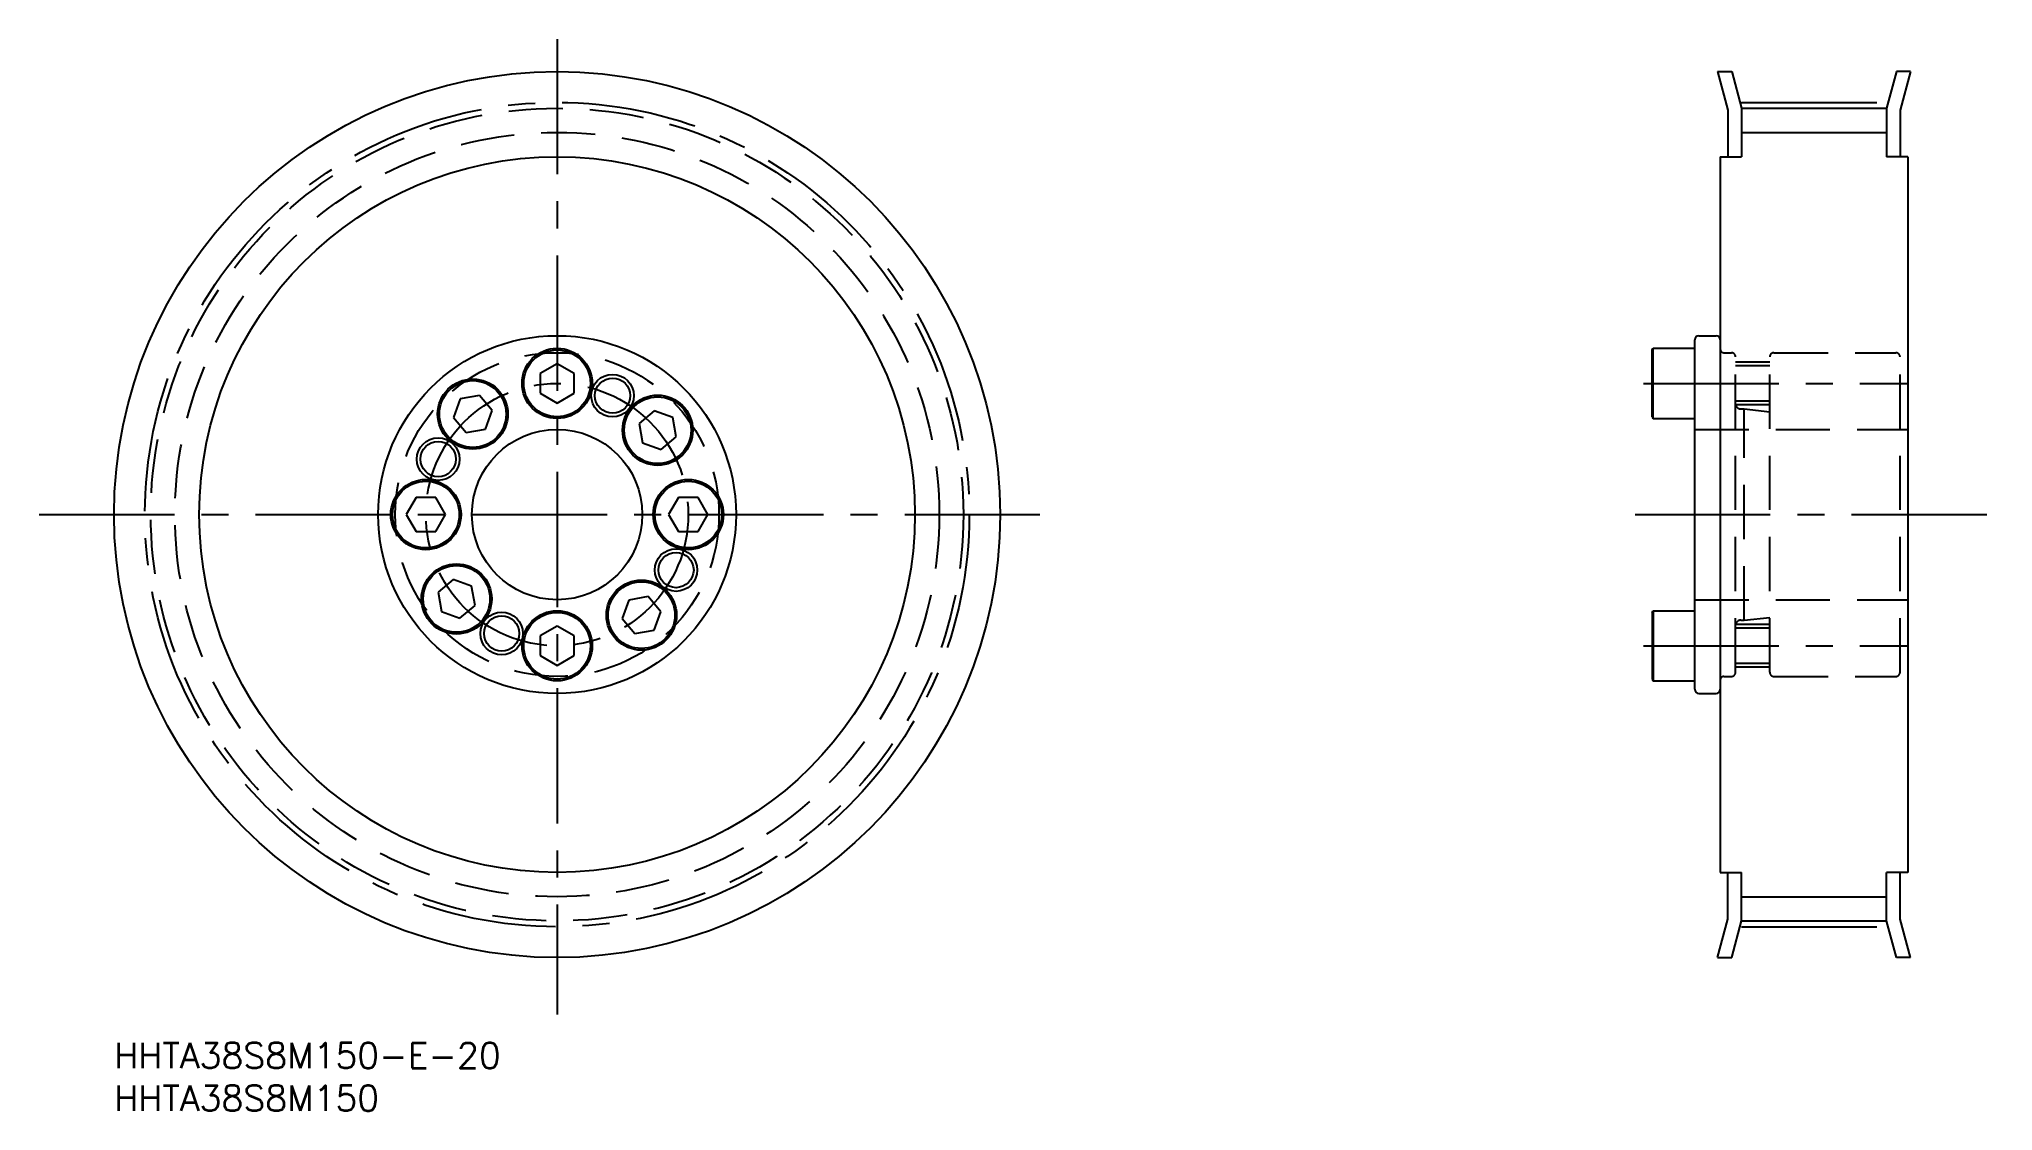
# Model space of a CAD drawing. Extents: x -9 to 221, y -8 to 118.
import ezdxf

# ---------------------------------------------------------------- set-up
doc = ezdxf.new("R2010")
doc.units = 0
doc.header["$LTSCALE"] = 0.5
doc.linetypes.add('CENTER', pattern=[50.8, 31.75, -6.35, 6.35, -6.35])
doc.linetypes.add('DASHED', pattern=[19.05, 12.7, -6.35])
for name, color, linetype in [('MSM_CENTER', 1, 'CENTER'), ('MSM_CONTINUOUS', 7, 'CONTINUOUS'), ('MSM_DASHED', 4, 'DASHED'), ('MSM_NARROW', 5, 'CONTINUOUS'), ('MSM_PART_NUMBER', 7, 'CONTINUOUS')]:
    doc.layers.add(name, color=color, linetype=linetype)
doc.styles.get("Standard").update_dxf_attribs({"font": 'txt.shx', "height": 3, "bigfont": 'bigfont.shx'})

# ---------------------------------------------------------------- blocks, each defined once
blk = doc.blocks.new('*U2')
at = {"layer": 'MSM_PART_NUMBER'}
blk.add_text('HHTA38S8M150-E-20', height=3, dxfattribs=at).set_placement((0, -3))
blk = doc.blocks.new('*U3')
at = {"layer": 'MSM_PART_NUMBER'}
blk.add_text('HHTA38S8M150', height=3, dxfattribs=at).set_placement((0, -8))

msp = doc.modelspace()

# ---------------------------------------------------------------- linework, layer by layer
at = {"layer": 'MSM_CENTER'}
for p, q in [((52, 117.82), (52, 3.3)), ((191.03, 110.38), (208.03, 110.38)), ((179.53, 77.4), (210.63, 77.4)), ((-8.8, 62), (111.29, 62)), ((178.53, 62), (220.53, 62)), ((178.53, 62), (220.53, 62)), ((179.53, 46.6), (210.63, 46.6)), ((191.03, 13.61), (208.03, 13.61))]:
    msp.add_line(p, q, dxfattribs=at)
for radius in [48.38, 15.4]:
    msp.add_circle((52, 62), radius, dxfattribs=at)
at = {"layer": 'MSM_CONTINUOUS'}
for p, q in [((188.21, 114), (189.43, 109.48)), ((188.21, 114), (189.87, 114)), ((189.87, 114), (191.03, 109.69)), ((209.2, 114), (208.03, 109.69)), ((210.86, 114), (209.2, 114)), ((210.86, 114), (209.63, 109.48)), ((189.43, 109.48), (189.43, 104)), ((191.03, 109.69), (208.03, 109.69)), ((191.03, 109.69), (191.03, 104)), ((208.03, 109.69), (208.03, 104)), ((209.63, 109.48), (209.63, 104)), ((188.53, 104), (188.53, 20)), ((188.53, 104), (191.03, 104)), ((210.53, 104), (208.03, 104)), ((210.53, 104), (210.53, 20)), ((186.03, 83), (188.03, 83)), ((180.53, 81.32), (180.65, 81.52)), ((180.53, 73.48), (180.53, 81.32)), ((180.65, 81.52), (185.53, 81.52)), ((180.65, 73.27), (180.65, 81.52)), ((185.53, 41.5), (185.53, 82.5)), ((52, 79.71), (50, 78.55)), ((50, 78.55), (50, 76.25)), ((54, 78.55), (52, 79.71)), ((53, 79.13), (53, 79.13)), ((53.5, 78.84), (53.5, 78.84)), ((54, 76.25), (54, 78.55)), ((42.89, 75.97), (40.62, 75.57)), ((44.38, 74.2), (42.89, 75.97)), ((50, 76.25), (52, 75.09)), ((52, 75.09), (54, 76.25)), ((40.62, 75.57), (39.83, 73.4)), ((39.83, 73.4), (41.31, 71.63)), ((43.59, 72.03), (44.38, 74.2)), ((63.4, 74.17), (61.63, 72.69)), ((65.57, 73.38), (63.4, 74.17)), ((180.53, 73.48), (180.65, 73.27)), ((41.31, 71.63), (43.59, 72.03)), ((61.63, 72.69), (62.03, 70.41)), ((64.2, 69.62), (65.97, 71.11)), ((65.97, 71.11), (65.57, 73.38)), ((180.65, 73.27), (185.53, 73.27)), ((62.03, 70.41), (64.2, 69.62)), ((35.45, 64), (34.29, 62)), ((34.29, 62), (35.45, 60)), ((37.75, 64), (35.45, 64)), ((38.91, 62), (37.75, 64)), ((37.75, 60), (38.91, 62)), ((66.25, 64), (65.09, 62)), ((65.09, 62), (66.25, 60)), ((68.55, 64), (66.25, 64)), ((69.71, 62), (68.55, 64)), ((68.55, 60), (69.71, 62)), ((210.53, 62), (210.53, 62)), ((35.45, 60), (37.75, 60)), ((66.25, 60), (68.55, 60)), ((39.8, 54.38), (38.03, 52.89)), ((38.03, 52.89), (38.43, 50.62)), ((41.97, 53.59), (39.8, 54.38)), ((42.37, 51.31), (41.97, 53.59)), ((38.43, 50.62), (40.6, 49.83)), ((40.6, 49.83), (42.37, 51.31)), ((60.41, 51.97), (59.62, 49.8)), ((62.69, 52.37), (60.41, 51.97)), ((64.17, 50.6), (62.69, 52.37)), ((63.38, 48.43), (64.17, 50.6)), ((180.53, 50.52), (180.65, 50.72)), ((180.53, 50.52), (180.53, 42.68)), ((180.65, 50.72), (185.53, 50.72)), ((180.65, 50.72), (180.65, 42.47)), ((52, 48.91), (50, 47.75)), ((54, 47.75), (52, 48.91)), ((59.62, 49.8), (61.11, 48.03)), ((61.11, 48.03), (63.38, 48.43)), ((50, 47.75), (50, 45.45)), ((54, 45.45), (54, 47.75)), ((50, 45.45), (52, 44.29)), ((52, 44.29), (54, 45.45)), ((180.53, 42.68), (180.65, 42.47)), ((180.65, 42.47), (185.53, 42.47)), ((186.03, 41), (188.03, 41)), ((188.53, 20), (191.03, 20)), ((189.43, 14.52), (189.43, 20)), ((191.03, 14.3), (191.03, 20)), ((210.53, 20), (208.03, 20)), ((208.03, 14.3), (208.03, 20)), ((209.63, 14.52), (209.63, 20)), ((188.21, 10), (189.43, 14.52)), ((189.87, 10), (191.03, 14.3)), ((191.03, 14.3), (208.03, 14.3)), ((209.2, 10), (208.03, 14.3)), ((210.86, 10), (209.63, 14.52)), ((188.21, 10), (189.87, 10)), ((210.86, 10), (209.2, 10))]:
    msp.add_line(p, q, dxfattribs=at)
for centre, radius in [((52, 62), 52), ((52, 62), 42), ((52, 62), 21), ((52, 77.4), 4.12), ((52, 77.4), 3.92), ((58.51, 75.96), 2.07), ((42.1, 73.8), 4.12), ((42.1, 73.8), 3.92), ((63.8, 71.9), 4.12), ((63.8, 71.9), 3.92), ((52, 62), 10), ((38.04, 68.51), 2.07), ((36.6, 62), 4.12), ((36.6, 62), 3.92), ((67.4, 62), 4.12), ((67.4, 62), 3.92), ((65.96, 55.49), 2.07), ((40.2, 52.1), 4.12), ((40.2, 52.1), 3.92), ((61.9, 50.2), 4.12), ((61.9, 50.2), 3.92), ((52, 46.6), 4.12), ((52, 46.6), 3.92), ((45.49, 48.04), 2.07)]:
    msp.add_circle(centre, radius, dxfattribs=at)
for centre, start, end in [((186.03, 82.5), 90, 180), ((188.03, 82.5), 0, 90), ((186.03, 41.5), 180, 270), ((188.03, 41.5), 270, 0)]:
    msp.add_arc(centre, 0.5, start, end, dxfattribs=at)
at = {"layer": 'MSM_DASHED'}
for p, q in [((188.94, 81), (189.83, 81)), ((190.33, 43.5), (190.33, 80.5)), ((194.33, 43.5), (194.33, 80.5)), ((194.83, 81), (209.13, 81)), ((209.63, 43.5), (209.63, 80.5)), ((194.33, 79.9), (190.33, 79.9)), ((194.33, 79.47), (190.33, 79.47)), ((194.33, 75.33), (190.33, 75.33)), ((194.33, 74.9), (190.33, 74.9)), ((190.93, 74.4), (191.33, 74.4)), ((191.33, 49.6), (191.33, 74.4)), ((191.33, 74.4), (194.33, 74.07)), ((185.53, 72), (210.53, 72)), ((210.53, 62), (210.53, 62)), ((185.53, 52), (210.53, 52)), ((194.33, 49.1), (190.33, 49.1)), ((194.33, 48.67), (190.33, 48.67)), ((190.93, 49.6), (191.33, 49.6)), ((191.33, 49.6), (194.33, 49.93)), ((194.33, 44.53), (190.33, 44.53)), ((194.33, 44.1), (190.33, 44.1)), ((188.94, 43), (189.83, 43)), ((194.83, 43), (209.13, 43))]:
    msp.add_line(p, q, dxfattribs=at)
for radius in [47.69, 44.86, 19]:
    msp.add_circle((52, 62), radius, dxfattribs=at)
for centre, radius, start, end in [((188.94, 81.41), 0.41, 180, 270), ((189.83, 80.5), 0.5, 0, 90), ((194.83, 80.5), 0.5, 90, 180), ((209.13, 80.5), 0.5, 0, 90), ((190.93, 75), 0.6, 180.0007, 270), ((190.93, 49), 0.6, 90, 179.9993), ((188.94, 42.59), 0.41, 90, 180), ((189.83, 43.5), 0.5, 270, 0), ((194.83, 43.5), 0.5, 180, 270), ((209.13, 43.5), 0.5, 270, 0)]:
    msp.add_arc(centre, radius, start, end, dxfattribs=at)
at = {"layer": 'MSM_NARROW'}
for p, q in [((191.03, 106.86), (208.03, 106.86)), ((191.03, 17.13), (208.03, 17.13))]:
    msp.add_line(p, q, dxfattribs=at)
for centre in [(58.51, 75.96), (38.04, 68.51), (65.96, 55.49), (45.49, 48.04)]:
    msp.add_circle(centre, 2.5, dxfattribs=at)

# ---------------------------------------------------------------- block references
at = {"layer": 'MSM_CONTINUOUS'}
for name in ['*U2', '*U3']:
    msp.add_blockref(name, (0, 0), dxfattribs=at)

doc.saveas('drawing.dxf')
